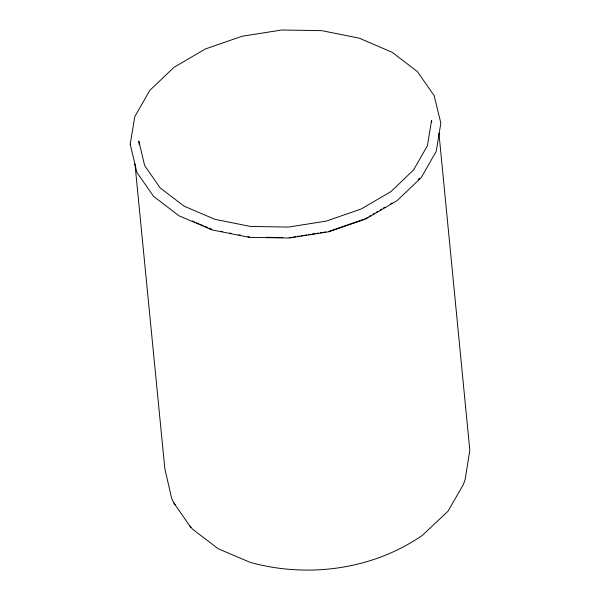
<?xml version="1.0" encoding="UTF-8"?>
<svg xmlns="http://www.w3.org/2000/svg" width="600" height="600" viewBox="0 0 600 600"><rect width="100%" height="100%" fill="white"/><g stroke="black" fill="none" stroke-linecap="round" stroke-linejoin="round"><path stroke-width="0.9" d="M418.215 179.49L419.565 178.2M365.805 218.4L367.395 217.47M368.993 216.532L370.582 215.603M372.968 214.208L374.558 213.278M376.147 212.34L377.745 211.41M380.13 210.015L381.72 209.077M383.31 208.147L384.9 207.218M390.472 203.955L392.062 203.025M328.582 231.48L365.01 218.865M289.245 237.675L291.99 237.24M293.82 236.955L295.65 236.67M297.48 236.377L299.31 236.093M301.14 235.8L302.97 235.515M304.8 235.222L306.63 234.938M308.46 234.653L310.29 234.36M312.12 234.075L314.865 233.64M316.695 233.355L318.525 233.062M320.355 232.778L322.178 232.485M324.007 232.2L325.837 231.915M266.243 237.3L282.803 237.57M220.71 231.225L222.525 231.585M229.763 233.04L231.57 233.4M238.815 234.855L240.623 235.215M247.868 236.67L249.675 237.03M192.285 220.92L194.82 222.007M196.507 222.728L199.042 223.815M200.737 224.535L203.272 225.615M204.96 226.343L207.495 227.423M209.19 228.15L211.725 229.23M189.39 525.398L192.593 529.245L218.37 548.835L250.327 562.418C308.07 578.287 372.81 569.678 422.385 535.32L447.96 511.275L463.365 484.567L465.188 479.385L469.808 450.263L438.923 133.11M134.947 163.882L164.843 468.765L171.405 497.257L172.282 499.995L175.14 504.847M173.535 502.537L190.852 527.49M431.737 122.265L431.55 120.405L427.41 145.695L413.58 169.965L390.998 191.558L361.207 209.002L326.235 221.115L288.465 227.062L250.47 226.447L214.845 219.308L184.012 206.123L160.072 187.8L144.66 165.593L138.825 141L139.192 144.727M130.208 144.165L136.882 172.417L153.637 196.41L178.905 215.752L211.792 229.845L249.263 237.36L289.215 238.013L328.935 231.75L365.715 219.015L397.05 200.67L421.26 177.578L436.23 151.358L440.842 123.075L434.153 95.588L417.39 71.602L392.123 52.26L359.235 38.16L321.772 30.652L281.812 30L242.093 36.255L205.312 48.99L173.977 67.343L149.767 90.427L134.797 116.655L130.208 144.165"/></g></svg>
